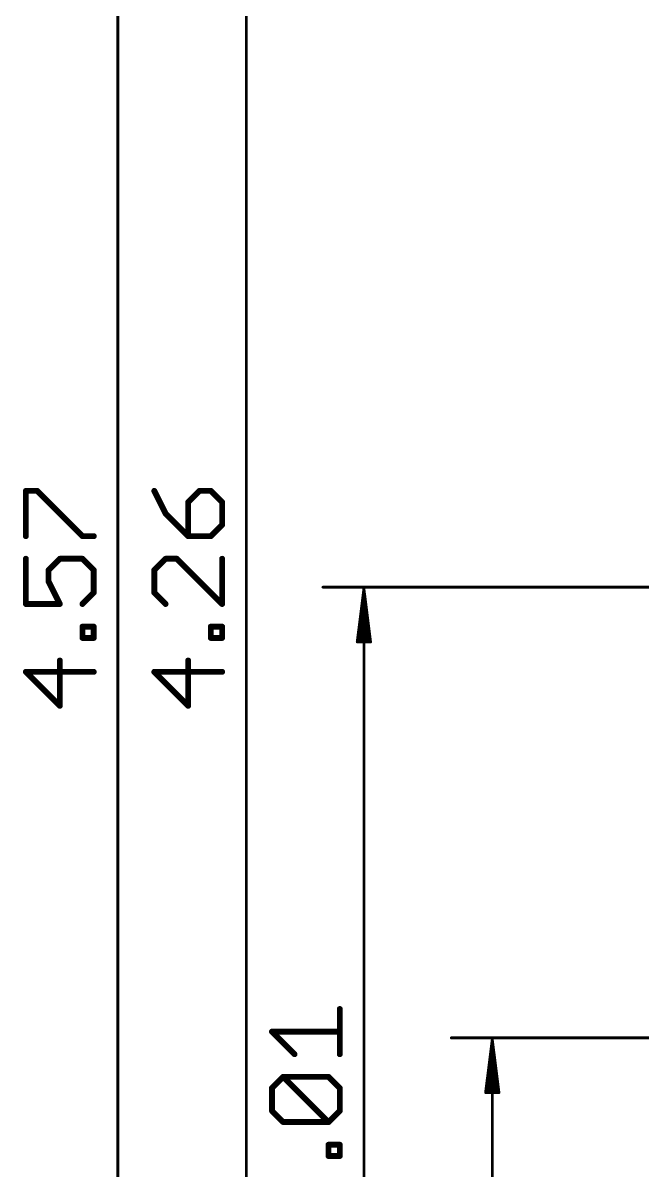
# Model space of a CAD drawing. Extents: x -31 to 165, y 0 to 136.
# Drawn here: x -31.2 to -1.8, y 31.3 to 85.8 of the extents above; entities that cross this region are included whole.
import ezdxf

# ---------------------------------------------------------------- set-up
doc = ezdxf.new("R2010")
doc.units = 0
doc.layers.add('47', color=253, linetype='CONTINUOUS')

msp = doc.modelspace()

# ---------------------------------------------------------------- linework, layer by layer
at = {"layer": '47'}
for points, const_width in [([(-26.67, 116.136), (-26.67, 0.066)], 0.13), ([(-20.574, 112.136), (-20.574, 4.066)], 0.13), ([(-31.0381, 61.4241), (-31.0381, 63.573)], 0.2794), ([(-31.0381, 63.573), (-30.5008, 63.573)], 0.2794), ([(-30.5008, 63.573), (-28.3519, 61.4241)], 0.2794), ([(-24.9421, 63.573), (-24.4048, 62.4985)], 0.2794), ([(-22.7932, 63.573), (-23.3304, 63.0357)], 0.2794), ([(-22.2559, 63.573), (-22.7932, 63.573)], 0.2794), ([(-21.7187, 63.0357), (-22.2559, 63.573)], 0.2794), ([(-23.3304, 63.0357), (-23.3304, 61.4241)], 0.2794), ([(-21.7187, 61.9613), (-21.7187, 63.0357)], 0.2794), ([(-24.4048, 62.4985), (-23.3304, 61.4241)], 0.2794), ([(-22.2559, 61.4241), (-21.7187, 61.9613)], 0.2794), ([(-28.3519, 61.4241), (-27.8147, 61.4241)], 0.2794), ([(-23.3304, 61.4241), (-22.2559, 61.4241)], 0.2794), ([(-31.0381, 60.3502), (-31.0381, 58.2013)], 0.2794), ([(-29.9636, 59.813), (-29.4264, 60.3502)], 0.2794), ([(-29.4264, 60.3502), (-28.3519, 60.3502)], 0.2794), ([(-28.3519, 60.3502), (-27.8147, 59.813)], 0.2794), ([(-24.4048, 60.3502), (-24.9421, 59.813)], 0.2794), ([(-23.8676, 60.3502), (-24.4048, 60.3502)], 0.2794), ([(-21.7187, 58.2013), (-23.8676, 60.3502)], 0.2794), ([(-21.7187, 60.3502), (-21.7187, 58.2013)], 0.2794), ([(-29.9636, 59.2758), (-29.9636, 59.813)], 0.2794), ([(-27.8147, 59.813), (-27.8147, 58.7385)], 0.2794), ([(-24.9421, 59.813), (-24.9421, 58.7385)], 0.2794), ([(-29.4264, 58.2013), (-29.9636, 59.2758)], 0.2794), ([(-27.8147, 58.7385), (-28.3519, 58.2013)], 0.2794), ([(-24.9421, 58.7385), (-24.4048, 58.2013)], 0.2794), ([(9.2492, 59.001), (-16.936, 59.001)], 0.13), ([(-14.986, 58.936), (-15.3052, 56.401)], 0.13), ([(-14.986, 58.936), (-15.246, 56.401)], 0.13), ([(-14.986, 58.936), (-15.116, 56.401)], 0.13), ([(-14.986, 8.066), (-14.986, 58.936)], 0.13), ([(-14.6668, 56.401), (-14.986, 58.936)], 0.13), ([(-14.856, 56.401), (-14.986, 58.936)], 0.13), ([(-14.726, 56.401), (-14.986, 58.936)], 0.13), ([(-31.0381, 58.2013), (-29.4264, 58.2013)], 0.2794), ([(-28.3519, 56.5899), (-28.3519, 57.1272)], 0.2794), ([(-28.3519, 57.1272), (-27.8147, 57.1272)], 0.2794), ([(-27.8147, 57.1272), (-27.8147, 56.5899)], 0.2794), ([(-22.2559, 56.5899), (-22.2559, 57.1272)], 0.2794), ([(-22.2559, 57.1272), (-21.7187, 57.1272)], 0.2794), ([(-21.7187, 57.1272), (-21.7187, 56.5899)], 0.2794), ([(-27.8147, 56.5899), (-28.3519, 56.5899)], 0.2794), ([(-21.7187, 56.5899), (-22.2559, 56.5899)], 0.2794), ([(-15.3052, 56.401), (-14.6668, 56.401)], 0.13), ([(-29.4264, 53.3672), (-29.4264, 55.5161)], 0.2794), ([(-23.3304, 53.3672), (-23.3304, 55.5161)], 0.2794), ([(-27.8147, 54.9789), (-31.0381, 54.9789)], 0.2794), ([(-31.0381, 54.9789), (-29.4264, 53.3672)], 0.2794), ([(-21.7187, 54.9789), (-24.9421, 54.9789)], 0.2794), ([(-24.9421, 54.9789), (-23.3304, 53.3672)], 0.2794), ([(-16.1307, 36.8241), (-16.1307, 38.973)], 0.2794), ([(-18.2796, 36.8241), (-19.3541, 37.8985)], 0.2794), ([(-19.3541, 37.8985), (-16.1307, 37.8985)], 0.2794), ([(3.7492, 37.601), (-10.84, 37.601)], 0.13), ([(-8.89, 37.536), (-9.2092, 35.001)], 0.13), ([(-8.89, 37.536), (-9.15, 35.001)], 0.13), ([(-8.89, 37.536), (-9.02, 35.001)], 0.13), ([(-8.89, 8.066), (-8.89, 37.536)], 0.13), ([(-8.5708, 35.001), (-8.89, 37.536)], 0.13), ([(-8.76, 35.001), (-8.89, 37.536)], 0.13), ([(-8.63, 35.001), (-8.89, 37.536)], 0.13), ([(-19.3541, 35.213), (-18.8168, 35.7502)], 0.2794), ([(-18.8168, 35.7502), (-16.6679, 35.7502)], 0.2794), ([(-16.6679, 33.6013), (-18.8168, 35.7502)], 0.2794), ([(-16.6679, 35.7502), (-16.1307, 35.213)], 0.2794), ([(-19.3541, 34.1385), (-19.3541, 35.213)], 0.2794), ([(-16.1307, 35.213), (-16.1307, 34.1385)], 0.2794), ([(-9.2092, 35.001), (-8.5708, 35.001)], 0.13), ([(-18.8168, 33.6013), (-19.3541, 34.1385)], 0.2794), ([(-16.1307, 34.1385), (-16.6679, 33.6013)], 0.2794), ([(-16.6679, 33.6013), (-18.8168, 33.6013)], 0.2794), ([(-16.6679, 31.9899), (-16.6679, 32.5272)], 0.2794), ([(-16.6679, 32.5272), (-16.1307, 32.5272)], 0.2794), ([(-16.1307, 32.5272), (-16.1307, 31.9899)], 0.2794), ([(-16.1307, 31.9899), (-16.6679, 31.9899)], 0.2794)]:
    msp.add_lwpolyline(points, dxfattribs=dict(at, const_width=const_width))
for points, const_width in [([(-31.0381, 63.6428, 1), (-31.0381, 63.5031)], 0.1397), ([(-30.9682, 63.573, 1), (-31.1079, 63.573)], 0.1397), ([(-30.4514, 63.6224, 1), (-30.5502, 63.5236)], 0.1397), ([(-30.5008, 63.5031, 1), (-30.5008, 63.6428)], 0.1397), ([(-24.8796, 63.6042, 1), (-25.0045, 63.5417)], 0.1397), ([(-22.7932, 63.6428, 1), (-22.7932, 63.5031)], 0.1397), ([(-22.7438, 63.5236, 1), (-22.8425, 63.6224)], 0.1397), ([(-22.2065, 63.6224, 1), (-22.3053, 63.5236)], 0.1397), ([(-22.2559, 63.5031, 1), (-22.2559, 63.6428)], 0.1397), ([(-23.2605, 63.0357, 1), (-23.4002, 63.0357)], 0.1397), ([(-23.3798, 63.0851, 1), (-23.281, 62.9863)], 0.1397), ([(-21.6489, 63.0357, 1), (-21.7886, 63.0357)], 0.1397), ([(-21.7681, 62.9863, 1), (-21.6693, 63.0851)], 0.1397), ([(-24.3554, 62.5479, 1), (-24.4542, 62.4491)], 0.1397), ([(-24.4673, 62.4673, 1), (-24.3424, 62.5297)], 0.1397), ([(-21.6693, 61.9119, 1), (-21.7681, 62.0107)], 0.1397), ([(-28.3519, 61.4939, 1), (-28.3519, 61.3542)], 0.1397), ([(-27.8147, 61.3542, 1), (-27.8147, 61.4939)], 0.1397), ([(-23.3304, 61.4939, 1), (-23.3304, 61.3542)], 0.1397), ([(-22.2559, 61.3542, 1), (-22.2559, 61.4939)], 0.1397), ([(-21.7886, 61.9613, 1), (-21.6489, 61.9613)], 0.1397), ([(-31.1079, 61.4241, 1), (-30.9682, 61.4241)], 0.1397), ([(-28.4013, 61.3747, 1), (-28.3025, 61.4734)], 0.1397), ([(-23.4002, 61.4241, 1), (-23.2605, 61.4241)], 0.1397), ([(-23.3798, 61.3747, 1), (-23.281, 61.4734)], 0.1397), ([(-22.3053, 61.4734, 1), (-22.2065, 61.3747)], 0.1397), ([(-30.9682, 60.3502, 1), (-31.1079, 60.3502)], 0.1397), ([(-29.4264, 60.4201, 1), (-29.4264, 60.2804)], 0.1397), ([(-29.377, 60.3008, 1), (-29.4758, 60.3996)], 0.1397), ([(-28.3025, 60.3996, 1), (-28.4013, 60.3008)], 0.1397), ([(-28.3519, 60.2804, 1), (-28.3519, 60.4201)], 0.1397), ([(-24.4048, 60.4201, 1), (-24.4048, 60.2804)], 0.1397), ([(-24.3554, 60.3008, 1), (-24.4542, 60.3996)], 0.1397), ([(-23.8182, 60.3996, 1), (-23.917, 60.3008)], 0.1397), ([(-23.8676, 60.2804, 1), (-23.8676, 60.4201)], 0.1397), ([(-21.6489, 60.3502, 1), (-21.7886, 60.3502)], 0.1397), ([(-29.8938, 59.813, 1), (-30.0335, 59.813)], 0.1397), ([(-30.013, 59.8624, 1), (-29.9142, 59.7636)], 0.1397), ([(-27.7449, 59.813, 1), (-27.8846, 59.813)], 0.1397), ([(-27.8641, 59.7636, 1), (-27.7653, 59.8624)], 0.1397), ([(-24.8722, 59.813, 1), (-25.0119, 59.813)], 0.1397), ([(-24.9914, 59.8624, 1), (-24.8927, 59.7636)], 0.1397), ([(-29.9011, 59.307, 1), (-30.0261, 59.2445)], 0.1397), ([(-30.0335, 59.2758, 1), (-29.8938, 59.2758)], 0.1397), ([(-27.7653, 58.6891, 1), (-27.8641, 58.7879)], 0.1397), ([(-24.8927, 58.7879, 1), (-24.9914, 58.6891)], 0.1397), ([(-16.936, 59.0335, 1), (-16.936, 58.9685)], 0.065), ([(-14.9535, 58.936, 1), (-15.0185, 58.936)], 0.065), ([(-14.9538, 58.9401, 1), (-15.0182, 58.9319)], 0.065), ([(-14.9535, 58.9343, 1), (-15.0185, 58.9377)], 0.065), ([(-14.9535, 58.9377, 1), (-15.0185, 58.9343)], 0.065), ([(-14.9537, 58.9393, 1), (-15.0183, 58.9327)], 0.065), ([(-14.9537, 58.9327, 1), (-15.0183, 58.9393)], 0.065), ([(-14.9538, 58.9319, 1), (-15.0182, 58.9401)], 0.065), ([(-31.0381, 58.2712, 1), (-31.0381, 58.1315)], 0.1397), ([(-29.4889, 58.1701, 1), (-29.3639, 58.2325)], 0.1397), ([(-29.4264, 58.1315, 1), (-29.4264, 58.2712)], 0.1397), ([(-28.4013, 58.2507, 1), (-28.3025, 58.1519)], 0.1397), ([(-27.8846, 58.7385, 1), (-27.7449, 58.7385)], 0.1397), ([(-25.0119, 58.7385, 1), (-24.8722, 58.7385)], 0.1397), ([(-24.4542, 58.1519, 1), (-24.3554, 58.2507)], 0.1397), ([(-21.7681, 58.1519, 1), (-21.6693, 58.2507)], 0.1397), ([(-31.1079, 58.2013, 1), (-30.9682, 58.2013)], 0.1397), ([(-21.7886, 58.2013, 1), (-21.6489, 58.2013)], 0.1397), ([(-28.2821, 57.1272, 1), (-28.4218, 57.1272)], 0.1397), ([(-28.3519, 57.197, 1), (-28.3519, 57.0573)], 0.1397), ([(-27.7449, 57.1272, 1), (-27.8846, 57.1272)], 0.1397), ([(-27.8147, 57.0573, 1), (-27.8147, 57.197)], 0.1397), ([(-22.1861, 57.1272, 1), (-22.3258, 57.1272)], 0.1397), ([(-22.2559, 57.197, 1), (-22.2559, 57.0573)], 0.1397), ([(-21.6489, 57.1272, 1), (-21.7886, 57.1272)], 0.1397), ([(-21.7187, 57.0573, 1), (-21.7187, 57.197)], 0.1397), ([(-28.4218, 56.5899, 1), (-28.2821, 56.5899)], 0.1397), ([(-28.3519, 56.6598, 1), (-28.3519, 56.5201)], 0.1397), ([(-27.8846, 56.5899, 1), (-27.7449, 56.5899)], 0.1397), ([(-27.8147, 56.5201, 1), (-27.8147, 56.6598)], 0.1397), ([(-22.2559, 56.6598, 1), (-22.2559, 56.5201)], 0.1397), ([(-22.3258, 56.5899, 1), (-22.1861, 56.5899)], 0.1397), ([(-21.7886, 56.5899, 1), (-21.6489, 56.5899)], 0.1397), ([(-21.7187, 56.5201, 1), (-21.7187, 56.6598)], 0.1397), ([(-15.3375, 56.4051, 1), (-15.273, 56.3969)], 0.065), ([(-15.3052, 56.4335, 1), (-15.3052, 56.3685)], 0.065), ([(-15.2783, 56.4043, 1), (-15.2137, 56.3977)], 0.065), ([(-15.1485, 56.4027, 1), (-15.0835, 56.3993)], 0.065), ([(-14.8885, 56.3993, 1), (-14.8235, 56.4027)], 0.065), ([(-14.7583, 56.3977, 1), (-14.6937, 56.4043)], 0.065), ([(-14.699, 56.3969, 1), (-14.6345, 56.4051)], 0.065), ([(-14.6668, 56.3685, 1), (-14.6668, 56.4335)], 0.065), ([(-29.3565, 55.5161, 1), (-29.4962, 55.5161)], 0.1397), ([(-23.2605, 55.5161, 1), (-23.4002, 55.5161)], 0.1397), ([(-31.0381, 55.0487, 1), (-31.0381, 54.909)], 0.1397), ([(-30.9887, 55.0282, 1), (-31.0874, 54.9295)], 0.1397), ([(-27.8147, 54.909, 1), (-27.8147, 55.0487)], 0.1397), ([(-24.9421, 55.0487, 1), (-24.9421, 54.909)], 0.1397), ([(-24.8927, 55.0282, 1), (-24.9914, 54.9295)], 0.1397), ([(-21.7187, 54.909, 1), (-21.7187, 55.0487)], 0.1397), ([(-29.4962, 53.3672, 1), (-29.3565, 53.3672)], 0.1397), ([(-29.4758, 53.3178, 1), (-29.377, 53.4166)], 0.1397), ([(-23.4002, 53.3672, 1), (-23.2605, 53.3672)], 0.1397), ([(-23.3798, 53.3178, 1), (-23.281, 53.4166)], 0.1397), ([(-16.0609, 38.973, 1), (-16.2005, 38.973)], 0.1397), ([(-19.3541, 37.9684, 1), (-19.3541, 37.8287)], 0.1397), ([(-19.3047, 37.9479, 1), (-19.4034, 37.8491)], 0.1397), ([(-16.1307, 37.8287, 1), (-16.1307, 37.9684)], 0.1397), ([(-10.84, 37.6335, 1), (-10.84, 37.5685)], 0.065), ([(-8.8575, 37.536, 1), (-8.9225, 37.536)], 0.065), ([(-8.8578, 37.5401, 1), (-8.9222, 37.5319)], 0.065), ([(-8.8575, 37.5343, 1), (-8.9225, 37.5377)], 0.065), ([(-8.8575, 37.5377, 1), (-8.9225, 37.5343)], 0.065), ([(-8.8577, 37.5393, 1), (-8.9223, 37.5327)], 0.065), ([(-8.8577, 37.5327, 1), (-8.9223, 37.5393)], 0.065), ([(-8.8578, 37.5319, 1), (-8.9222, 37.5401)], 0.065), ([(-18.329, 36.7747, 1), (-18.2302, 36.8734)], 0.1397), ([(-16.2005, 36.8241, 1), (-16.0609, 36.8241)], 0.1397), ([(-18.8168, 35.8201, 1), (-18.8168, 35.6804)], 0.1397), ([(-18.7674, 35.7996, 1), (-18.8662, 35.7008)], 0.1397), ([(-18.7674, 35.7008, 1), (-18.8662, 35.7996)], 0.1397), ([(-16.6185, 35.7996, 1), (-16.7173, 35.7008)], 0.1397), ([(-16.6679, 35.6804, 1), (-16.6679, 35.8201)], 0.1397), ([(-19.2842, 35.213, 1), (-19.4239, 35.213)], 0.1397), ([(-19.4034, 35.2624, 1), (-19.3047, 35.1636)], 0.1397), ([(-16.0609, 35.213, 1), (-16.2005, 35.213)], 0.1397), ([(-16.1801, 35.1636, 1), (-16.0813, 35.2624)], 0.1397), ([(-9.2415, 35.0051, 1), (-9.177, 34.9969)], 0.065), ([(-9.2092, 35.0335, 1), (-9.2092, 34.9685)], 0.065), ([(-9.1823, 35.0043, 1), (-9.1177, 34.9977)], 0.065), ([(-9.0525, 35.0027, 1), (-8.9875, 34.9993)], 0.065), ([(-8.7925, 34.9993, 1), (-8.7275, 35.0027)], 0.065), ([(-8.6623, 34.9977, 1), (-8.5977, 35.0043)], 0.065), ([(-8.603, 34.9969, 1), (-8.5385, 35.0051)], 0.065), ([(-8.5708, 34.9685, 1), (-8.5708, 35.0335)], 0.065), ([(-19.4239, 34.1385, 1), (-19.2842, 34.1385)], 0.1397), ([(-19.3047, 34.1879, 1), (-19.4034, 34.0891)], 0.1397), ([(-16.2005, 34.1385, 1), (-16.0609, 34.1385)], 0.1397), ([(-16.0813, 34.0891, 1), (-16.1801, 34.1879)], 0.1397), ([(-18.8168, 33.6712, 1), (-18.8168, 33.5315)], 0.1397), ([(-18.8662, 33.5519, 1), (-18.7674, 33.6507)], 0.1397), ([(-16.7173, 33.6507, 1), (-16.6185, 33.5519)], 0.1397), ([(-16.7173, 33.5519, 1), (-16.6185, 33.6507)], 0.1397), ([(-16.6679, 33.5315, 1), (-16.6679, 33.6712)], 0.1397), ([(-16.5981, 32.5272, 1), (-16.7378, 32.5272)], 0.1397), ([(-16.6679, 32.597, 1), (-16.6679, 32.4573)], 0.1397), ([(-16.0609, 32.5272, 1), (-16.2005, 32.5272)], 0.1397), ([(-16.1307, 32.4573, 1), (-16.1307, 32.597)], 0.1397), ([(-16.6679, 32.0598, 1), (-16.6679, 31.9201)], 0.1397), ([(-16.7378, 31.9899, 1), (-16.5981, 31.9899)], 0.1397), ([(-16.2005, 31.9899, 1), (-16.0609, 31.9899)], 0.1397), ([(-16.1307, 31.9201, 1), (-16.1307, 32.0598)], 0.1397)]:
    msp.add_lwpolyline(points, format="xyb", dxfattribs=dict(at, const_width=const_width))

doc.saveas('drawing.dxf')
